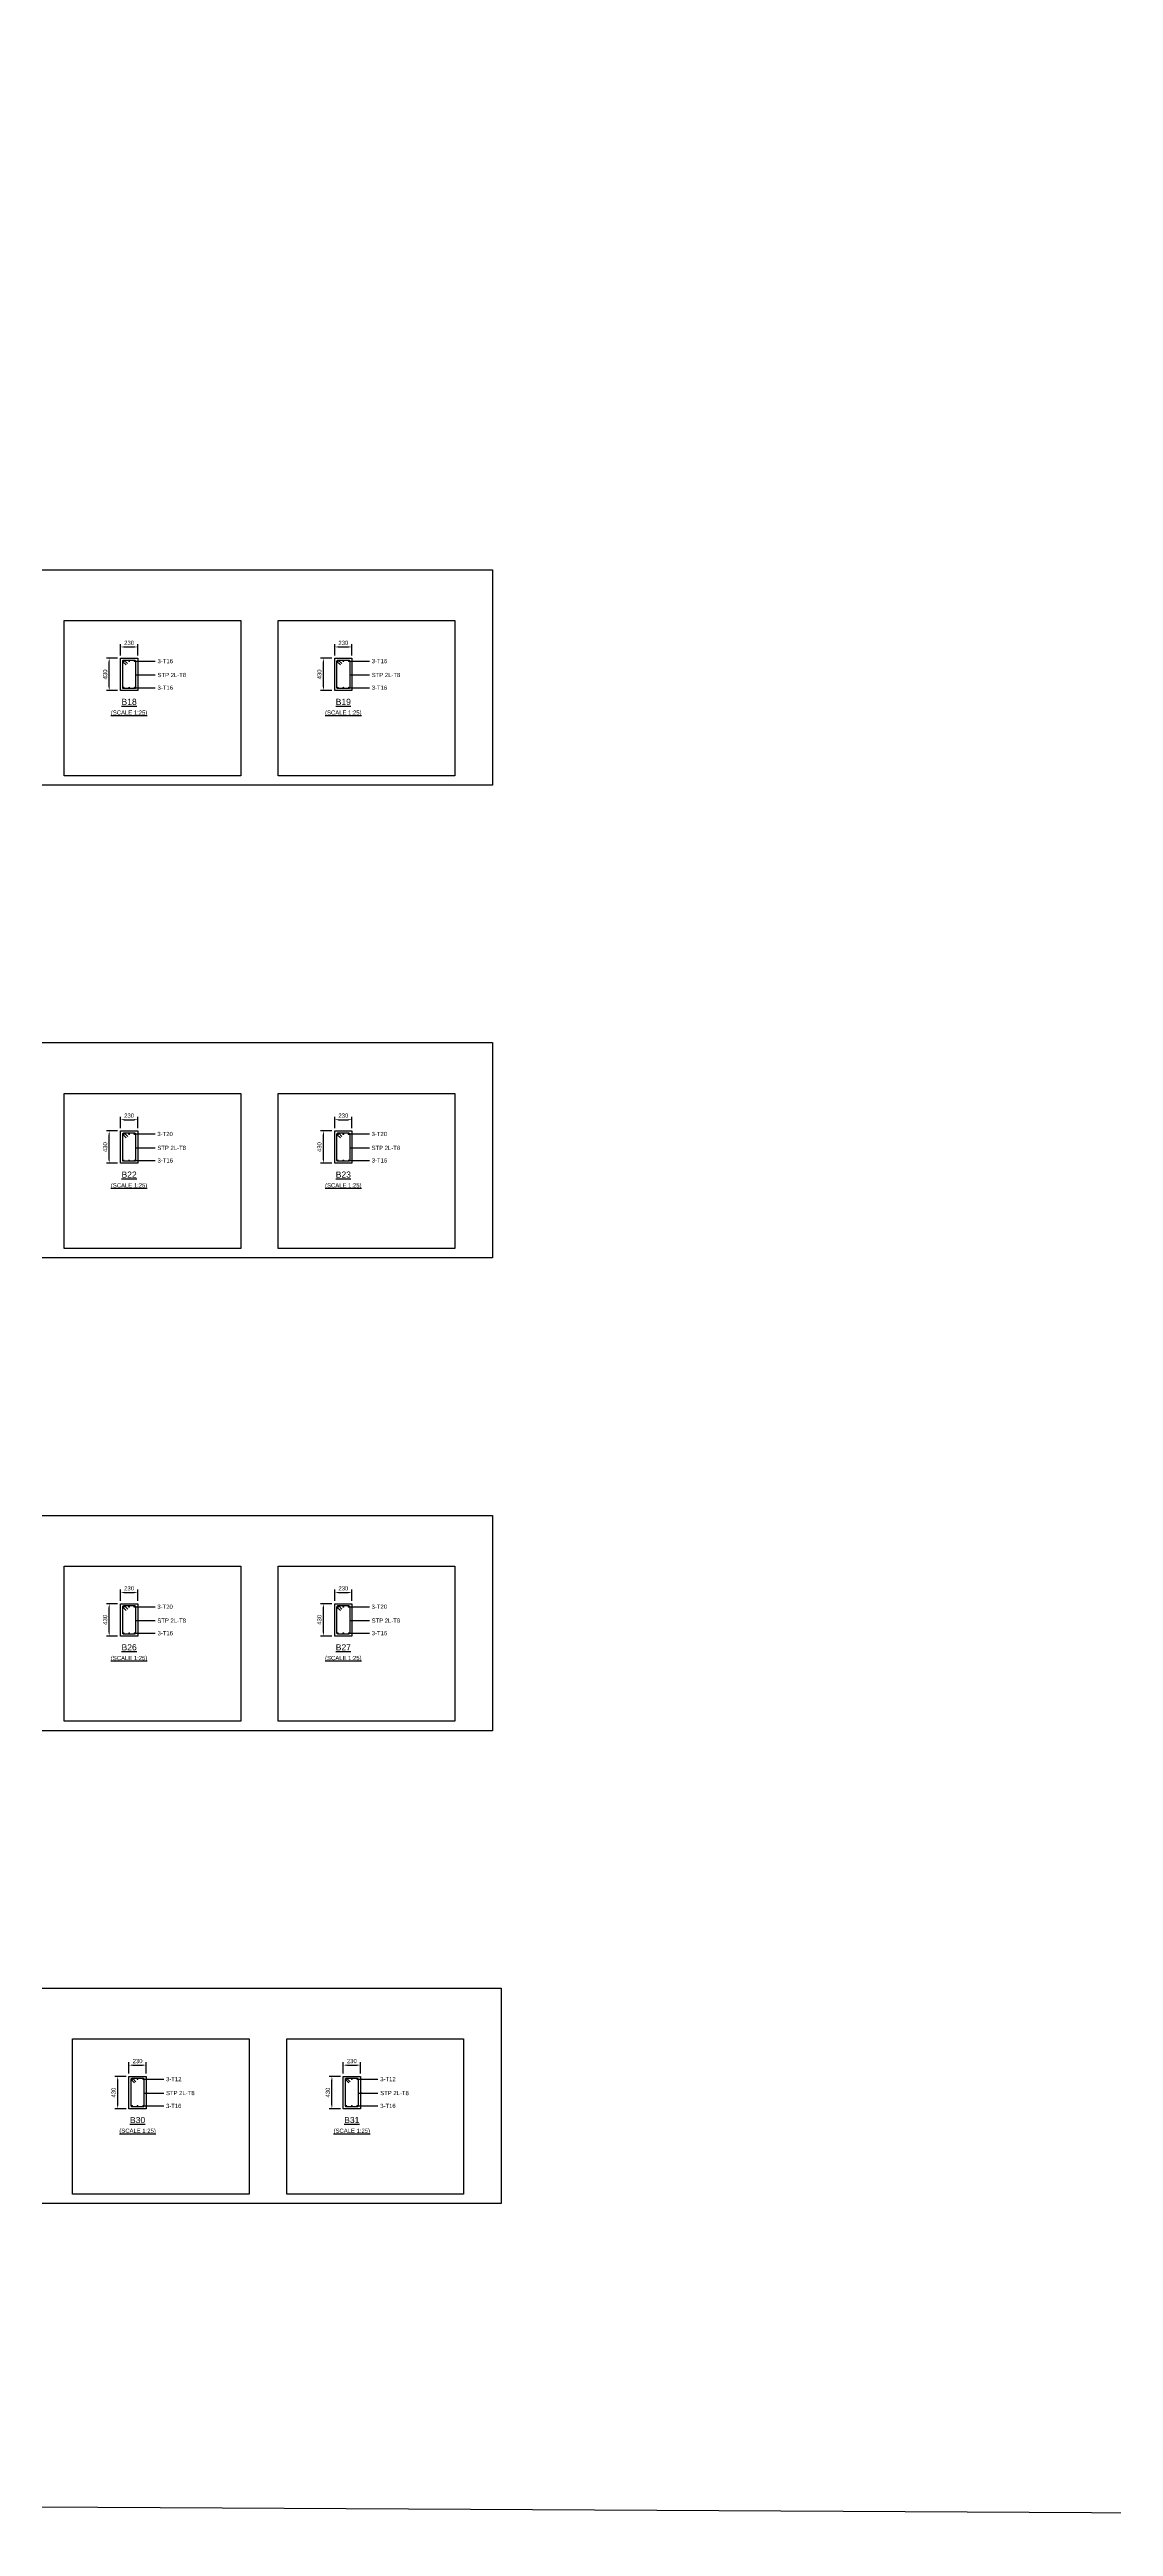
# Model space of a CAD drawing. Header units: inches. Extents: x -816171 to 9366335, y -450961 to 689132.
# Drawn here: x 3369422 to 3426041, y 139179 to 271007 of the extents above; entities that cross this region are included whole.
import ezdxf
from ezdxf.enums import TextEntityAlignment as Align

# ---------------------------------------------------------------- set-up
doc = ezdxf.new("R2010")
doc.units = ezdxf.units.IN
doc.header["$MEASUREMENT"] = 0
for name, color, linetype in [('Concrete Line', 2, 'Continuous'), ('Dimension', 31, 'Continuous'), ('Labels', 4, 'Continuous'), ('Link', 225, 'Continuous'), ('Reinforcement', 130, 'Continuous'), ('Schedule Border', 60, 'Continuous'), ('Text', 31, 'Continuous')]:
    doc.layers.add(name, color=color, linetype=linetype)
doc.styles.add('SC-SansSerif', font='SansSerif')
doc.dimstyles.new('SCBBSDimStyl', dxfattribs={"dimtxt": 225, "dimasz": 200, "dimexe": 150, "dimexo": 150, "dimgap": 100, "dimtad": 1, "dimtoh": 1, "dimdec": 0, "dimzin": 0, "dimdsep": 46, "dimtxsty": 'SC-SansSerif', "dimcen": 0.09, "dimclrd": 8, "dimclre": 8, "dimclrt": 31, "dimadec": 0, "dimazin": 0, "dimtfac": 1, "dimtdec": 0, "dimtix": 1, "dimtofl": 0, "dimtmove": 0, "dimatfit": 3, "dimfxl": 1, "dimtolj": 1, "dimtzin": 0, "dimarcsym": 0})

# ---------------------------------------------------------------- blocks, each defined once
blk = doc.blocks.new('*D1129')
at = {"layer": 'DEFPOINTS', "color": 0, "transparency": 16777216}
for p in [(3373197, 238611), (3374117, 239211), (3374117, 238611)]:
    blk.add_point(p, dxfattribs=at)
at = {"layer": 'Dimension', "color": 8, "lineweight": -2, "transparency": 16777216}
for p, q in [((3373197, 238761), (3373197, 239361)), ((3373397, 239211), (3373917, 239211)), ((3374117, 238761), (3374117, 239361))]:
    blk.add_line(p, q, dxfattribs=at)
at = {"layer": 'Dimension', "color": 8, "transparency": 16777216}
for points in [[(3373397, 239244), (3373397, 239177), (3373197, 239211)], [(3373917, 239244), (3373917, 239177), (3374117, 239211)]]:
    blk.add_solid(points, dxfattribs=at)
at = {"layer": 'Dimension', "color": 31, "transparency": 16777216, "insert": (3373657, 239427), "char_height": 225, "attachment_point": 5, "style": 'SC-SansSerif'}
blk.add_mtext('\\A1;230', dxfattribs=at)
blk = doc.blocks.new('*D1130')
at = {"layer": 'DEFPOINTS', "color": 0, "transparency": 16777216}
for p in [(3372597, 238611), (3373197, 238611), (3373197, 236891)]:
    blk.add_point(p, dxfattribs=at)
at = {"layer": 'Dimension', "color": 8, "lineweight": -2, "transparency": 16777216}
for p, q in [((3373047, 238611), (3372447, 238611)), ((3372597, 237091), (3372597, 238411)), ((3373047, 236891), (3372447, 236891))]:
    blk.add_line(p, q, dxfattribs=at)
at = {"layer": 'Dimension', "color": 8, "transparency": 16777216}
for points in [[(3372563, 238411), (3372630, 238411), (3372597, 238611)], [(3372563, 237091), (3372630, 237091), (3372597, 236891)]]:
    blk.add_solid(points, dxfattribs=at)
at = {"layer": 'Dimension', "color": 31, "transparency": 16777216, "insert": (3372381, 237751), "char_height": 225, "attachment_point": 5, "rotation": 90, "style": 'SC-SansSerif'}
blk.add_mtext('\\A1;430', dxfattribs=at)
blk = doc.blocks.new('*D1131')
at = {"layer": 'DEFPOINTS', "color": 0, "transparency": 16777216}
for p in [(3384597, 238611), (3385517, 239211), (3385517, 238611)]:
    blk.add_point(p, dxfattribs=at)
at = {"layer": 'Dimension', "color": 8, "lineweight": -2, "transparency": 16777216}
for p, q in [((3384597, 238761), (3384597, 239361)), ((3384797, 239211), (3385317, 239211)), ((3385517, 238761), (3385517, 239361))]:
    blk.add_line(p, q, dxfattribs=at)
at = {"layer": 'Dimension', "color": 8, "transparency": 16777216}
for points in [[(3384797, 239244), (3384797, 239177), (3384597, 239211)], [(3385317, 239244), (3385317, 239177), (3385517, 239211)]]:
    blk.add_solid(points, dxfattribs=at)
at = {"layer": 'Dimension', "color": 31, "transparency": 16777216, "insert": (3385057, 239427), "char_height": 225, "attachment_point": 5, "style": 'SC-SansSerif'}
blk.add_mtext('\\A1;230', dxfattribs=at)
blk = doc.blocks.new('*D1132')
at = {"layer": 'DEFPOINTS', "color": 0, "transparency": 16777216}
for p in [(3383997, 238611), (3384597, 238611), (3384597, 236891)]:
    blk.add_point(p, dxfattribs=at)
at = {"layer": 'Dimension', "color": 8, "lineweight": -2, "transparency": 16777216}
for p, q in [((3384447, 238611), (3383847, 238611)), ((3383997, 237091), (3383997, 238411)), ((3384447, 236891), (3383847, 236891))]:
    blk.add_line(p, q, dxfattribs=at)
at = {"layer": 'Dimension', "color": 8, "transparency": 16777216}
for points in [[(3383963, 238411), (3384030, 238411), (3383997, 238611)], [(3383963, 237091), (3384030, 237091), (3383997, 236891)]]:
    blk.add_solid(points, dxfattribs=at)
at = {"layer": 'Dimension', "color": 31, "transparency": 16777216, "insert": (3383781, 237751), "char_height": 225, "attachment_point": 5, "rotation": 90, "style": 'SC-SansSerif'}
blk.add_mtext('\\A1;430', dxfattribs=at)
blk = doc.blocks.new('*D1165')
at = {"layer": 'DEFPOINTS', "color": 0, "transparency": 16777216}
for p in [(3374117, 214051), (3373197, 213451), (3374117, 213451)]:
    blk.add_point(p, dxfattribs=at)
at = {"layer": 'Dimension', "color": 8, "lineweight": -2, "transparency": 16777216}
for p, q in [((3373197, 213601), (3373197, 214201)), ((3373397, 214051), (3373917, 214051)), ((3374117, 213601), (3374117, 214201))]:
    blk.add_line(p, q, dxfattribs=at)
at = {"layer": 'Dimension', "color": 8, "transparency": 16777216}
for points in [[(3373397, 214084), (3373397, 214017), (3373197, 214051)], [(3373917, 214084), (3373917, 214017), (3374117, 214051)]]:
    blk.add_solid(points, dxfattribs=at)
at = {"layer": 'Dimension', "color": 31, "transparency": 16777216, "insert": (3373657, 214267), "char_height": 225, "attachment_point": 5, "style": 'SC-SansSerif'}
blk.add_mtext('\\A1;230', dxfattribs=at)
blk = doc.blocks.new('*D1166')
at = {"layer": 'DEFPOINTS', "color": 0, "transparency": 16777216}
for p in [(3372597, 213451), (3373197, 213451), (3373197, 211731)]:
    blk.add_point(p, dxfattribs=at)
at = {"layer": 'Dimension', "color": 8, "lineweight": -2, "transparency": 16777216}
for p, q in [((3373047, 213451), (3372447, 213451)), ((3372597, 211931), (3372597, 213251)), ((3373047, 211731), (3372447, 211731))]:
    blk.add_line(p, q, dxfattribs=at)
at = {"layer": 'Dimension', "color": 8, "transparency": 16777216}
for points in [[(3372563, 213251), (3372630, 213251), (3372597, 213451)], [(3372563, 211931), (3372630, 211931), (3372597, 211731)]]:
    blk.add_solid(points, dxfattribs=at)
at = {"layer": 'Dimension', "color": 31, "transparency": 16777216, "insert": (3372381, 212591), "char_height": 225, "attachment_point": 5, "rotation": 90, "style": 'SC-SansSerif'}
blk.add_mtext('\\A1;430', dxfattribs=at)
blk = doc.blocks.new('*D1141')
at = {"layer": 'DEFPOINTS', "color": 0, "transparency": 16777216}
for p in [(3385517, 214051), (3384597, 213451), (3385517, 213451)]:
    blk.add_point(p, dxfattribs=at)
at = {"layer": 'Dimension', "color": 8, "lineweight": -2, "transparency": 16777216}
for p, q in [((3384597, 213601), (3384597, 214201)), ((3384797, 214051), (3385317, 214051)), ((3385517, 213601), (3385517, 214201))]:
    blk.add_line(p, q, dxfattribs=at)
at = {"layer": 'Dimension', "color": 8, "transparency": 16777216}
for points in [[(3384797, 214084), (3384797, 214017), (3384597, 214051)], [(3385317, 214084), (3385317, 214017), (3385517, 214051)]]:
    blk.add_solid(points, dxfattribs=at)
at = {"layer": 'Dimension', "color": 31, "transparency": 16777216, "insert": (3385057, 214267), "char_height": 225, "attachment_point": 5, "style": 'SC-SansSerif'}
blk.add_mtext('\\A1;230', dxfattribs=at)
blk = doc.blocks.new('*D1142')
at = {"layer": 'DEFPOINTS', "color": 0, "transparency": 16777216}
for p in [(3383997, 213451), (3384597, 213451), (3384597, 211731)]:
    blk.add_point(p, dxfattribs=at)
at = {"layer": 'Dimension', "color": 8, "lineweight": -2, "transparency": 16777216}
for p, q in [((3384447, 213451), (3383847, 213451)), ((3383997, 211931), (3383997, 213251)), ((3384447, 211731), (3383847, 211731))]:
    blk.add_line(p, q, dxfattribs=at)
at = {"layer": 'Dimension', "color": 8, "transparency": 16777216}
for points in [[(3383963, 213251), (3384030, 213251), (3383997, 213451)], [(3383963, 211931), (3384030, 211931), (3383997, 211731)]]:
    blk.add_solid(points, dxfattribs=at)
at = {"layer": 'Dimension', "color": 31, "transparency": 16777216, "insert": (3383781, 212591), "char_height": 225, "attachment_point": 5, "rotation": 90, "style": 'SC-SansSerif'}
blk.add_mtext('\\A1;430', dxfattribs=at)
blk = doc.blocks.new('*D1171')
at = {"layer": 'DEFPOINTS', "color": 0, "transparency": 16777216}
for p in [(3374117, 188891), (3373197, 188291), (3374117, 188291)]:
    blk.add_point(p, dxfattribs=at)
at = {"layer": 'Dimension', "color": 8, "lineweight": -2, "transparency": 16777216}
for p, q in [((3373197, 188441), (3373197, 189041)), ((3373397, 188891), (3373917, 188891)), ((3374117, 188441), (3374117, 189041))]:
    blk.add_line(p, q, dxfattribs=at)
at = {"layer": 'Dimension', "color": 8, "transparency": 16777216}
for points in [[(3373397, 188924), (3373397, 188857), (3373197, 188891)], [(3373917, 188924), (3373917, 188857), (3374117, 188891)]]:
    blk.add_solid(points, dxfattribs=at)
at = {"layer": 'Dimension', "color": 31, "transparency": 16777216, "insert": (3373657, 189107), "char_height": 225, "attachment_point": 5, "style": 'SC-SansSerif'}
blk.add_mtext('\\A1;230', dxfattribs=at)
blk = doc.blocks.new('*D1172')
at = {"layer": 'DEFPOINTS', "color": 0, "transparency": 16777216}
for p in [(3372597, 188291), (3373197, 188291), (3373197, 186571)]:
    blk.add_point(p, dxfattribs=at)
at = {"layer": 'Dimension', "color": 8, "lineweight": -2, "transparency": 16777216}
for p, q in [((3373047, 188291), (3372447, 188291)), ((3372597, 186771), (3372597, 188091)), ((3373047, 186571), (3372447, 186571))]:
    blk.add_line(p, q, dxfattribs=at)
at = {"layer": 'Dimension', "color": 8, "transparency": 16777216}
for points in [[(3372563, 188091), (3372630, 188091), (3372597, 188291)], [(3372563, 186771), (3372630, 186771), (3372597, 186571)]]:
    blk.add_solid(points, dxfattribs=at)
at = {"layer": 'Dimension', "color": 31, "transparency": 16777216, "insert": (3372381, 187431), "char_height": 225, "attachment_point": 5, "rotation": 90, "style": 'SC-SansSerif'}
blk.add_mtext('\\A1;430', dxfattribs=at)
blk = doc.blocks.new('*D1167')
at = {"layer": 'DEFPOINTS', "color": 0, "transparency": 16777216}
for p in [(3385517, 188891), (3384597, 188291), (3385517, 188291)]:
    blk.add_point(p, dxfattribs=at)
at = {"layer": 'Dimension', "color": 8, "lineweight": -2, "transparency": 16777216}
for p, q in [((3384597, 188441), (3384597, 189041)), ((3384797, 188891), (3385317, 188891)), ((3385517, 188441), (3385517, 189041))]:
    blk.add_line(p, q, dxfattribs=at)
at = {"layer": 'Dimension', "color": 8, "transparency": 16777216}
for points in [[(3384797, 188924), (3384797, 188857), (3384597, 188891)], [(3385317, 188924), (3385317, 188857), (3385517, 188891)]]:
    blk.add_solid(points, dxfattribs=at)
at = {"layer": 'Dimension', "color": 31, "transparency": 16777216, "insert": (3385057, 189107), "char_height": 225, "attachment_point": 5, "style": 'SC-SansSerif'}
blk.add_mtext('\\A1;230', dxfattribs=at)
blk = doc.blocks.new('*D1168')
at = {"layer": 'DEFPOINTS', "color": 0, "transparency": 16777216}
for p in [(3383997, 188291), (3384597, 188291), (3384597, 186571)]:
    blk.add_point(p, dxfattribs=at)
at = {"layer": 'Dimension', "color": 8, "lineweight": -2, "transparency": 16777216}
for p, q in [((3384447, 188291), (3383847, 188291)), ((3383997, 186771), (3383997, 188091)), ((3384447, 186571), (3383847, 186571))]:
    blk.add_line(p, q, dxfattribs=at)
at = {"layer": 'Dimension', "color": 8, "transparency": 16777216}
for points in [[(3383963, 188091), (3384030, 188091), (3383997, 188291)], [(3383963, 186771), (3384030, 186771), (3383997, 186571)]]:
    blk.add_solid(points, dxfattribs=at)
at = {"layer": 'Dimension', "color": 31, "transparency": 16777216, "insert": (3383781, 187431), "char_height": 225, "attachment_point": 5, "rotation": 90, "style": 'SC-SansSerif'}
blk.add_mtext('\\A1;430', dxfattribs=at)
blk = doc.blocks.new('*D1200')
at = {"layer": 'DEFPOINTS', "color": 0, "transparency": 16777216}
for p in [(3374568, 163731), (3373648, 163131), (3374568, 163131)]:
    blk.add_point(p, dxfattribs=at)
at = {"layer": 'Dimension', "color": 8, "lineweight": -2, "transparency": 16777216}
for p, q in [((3373648, 163281), (3373648, 163881)), ((3373848, 163731), (3374368, 163731)), ((3374568, 163281), (3374568, 163881))]:
    blk.add_line(p, q, dxfattribs=at)
at = {"layer": 'Dimension', "color": 8, "transparency": 16777216}
for points in [[(3373848, 163764), (3373848, 163697), (3373648, 163731)], [(3374368, 163764), (3374368, 163697), (3374568, 163731)]]:
    blk.add_solid(points, dxfattribs=at)
at = {"layer": 'Dimension', "color": 31, "transparency": 16777216, "insert": (3374108, 163947), "char_height": 225, "attachment_point": 5, "style": 'SC-SansSerif'}
blk.add_mtext('\\A1;230', dxfattribs=at)
blk = doc.blocks.new('*D1201')
at = {"layer": 'DEFPOINTS', "color": 0, "transparency": 16777216}
for p in [(3373048, 163131), (3373648, 163131), (3373648, 161411)]:
    blk.add_point(p, dxfattribs=at)
at = {"layer": 'Dimension', "color": 8, "lineweight": -2, "transparency": 16777216}
for p, q in [((3373498, 163131), (3372898, 163131)), ((3373048, 161611), (3373048, 162931)), ((3373498, 161411), (3372898, 161411))]:
    blk.add_line(p, q, dxfattribs=at)
at = {"layer": 'Dimension', "color": 8, "transparency": 16777216}
for points in [[(3373014, 162931), (3373081, 162931), (3373048, 163131)], [(3373014, 161611), (3373081, 161611), (3373048, 161411)]]:
    blk.add_solid(points, dxfattribs=at)
at = {"layer": 'Dimension', "color": 31, "transparency": 16777216, "insert": (3372832, 162271), "char_height": 225, "attachment_point": 5, "rotation": 90, "style": 'SC-SansSerif'}
blk.add_mtext('\\A1;430', dxfattribs=at)
blk = doc.blocks.new('*D1202')
at = {"layer": 'DEFPOINTS', "color": 0, "transparency": 16777216}
for p in [(3385968, 163731), (3385048, 163131), (3385968, 163131)]:
    blk.add_point(p, dxfattribs=at)
at = {"layer": 'Dimension', "color": 8, "lineweight": -2, "transparency": 16777216}
for p, q in [((3385048, 163281), (3385048, 163881)), ((3385248, 163731), (3385768, 163731)), ((3385968, 163281), (3385968, 163881))]:
    blk.add_line(p, q, dxfattribs=at)
at = {"layer": 'Dimension', "color": 8, "transparency": 16777216}
for points in [[(3385248, 163764), (3385248, 163697), (3385048, 163731)], [(3385768, 163764), (3385768, 163697), (3385968, 163731)]]:
    blk.add_solid(points, dxfattribs=at)
at = {"layer": 'Dimension', "color": 31, "transparency": 16777216, "insert": (3385508, 163947), "char_height": 225, "attachment_point": 5, "style": 'SC-SansSerif'}
blk.add_mtext('\\A1;230', dxfattribs=at)
blk = doc.blocks.new('*D1203')
at = {"layer": 'DEFPOINTS', "color": 0, "transparency": 16777216}
for p in [(3384448, 163131), (3385048, 163131), (3385048, 161411)]:
    blk.add_point(p, dxfattribs=at)
at = {"layer": 'Dimension', "color": 8, "lineweight": -2, "transparency": 16777216}
for p, q in [((3384898, 163131), (3384298, 163131)), ((3384448, 161611), (3384448, 162931)), ((3384898, 161411), (3384298, 161411))]:
    blk.add_line(p, q, dxfattribs=at)
at = {"layer": 'Dimension', "color": 8, "transparency": 16777216}
for points in [[(3384414, 162931), (3384481, 162931), (3384448, 163131)], [(3384414, 161611), (3384481, 161611), (3384448, 161411)]]:
    blk.add_solid(points, dxfattribs=at)
at = {"layer": 'Dimension', "color": 31, "transparency": 16777216, "insert": (3384232, 162271), "char_height": 225, "attachment_point": 5, "rotation": 90, "style": 'SC-SansSerif'}
blk.add_mtext('\\A1;430', dxfattribs=at)

msp = doc.modelspace()

# ---------------------------------------------------------------- linework, layer by layer
msp.add_lwpolyline([(3153892.50252, 392838.94799), (3560344.26032, 390657.34345), (3560344.26032, 139178.61934), (3153892.50252, 141360.22388)], close=True)
at = {"layer": 'Concrete Line'}
for points in [[(3373196.66807, 238610.52424), (3374116.66807, 238610.52424), (3374116.66807, 236890.52424), (3373196.66807, 236890.52424)], [(3384596.66807, 238610.52424), (3385516.66807, 238610.52424), (3385516.66807, 236890.52424), (3384596.66807, 236890.52424)], [(3373196.66807, 213450.52424), (3374116.66807, 213450.52424), (3374116.66807, 211730.52424), (3373196.66807, 211730.52424)], [(3384596.66807, 213450.52424), (3385516.66807, 213450.52424), (3385516.66807, 211730.52424), (3384596.66807, 211730.52424)], [(3373196.66807, 188290.52424), (3374116.66807, 188290.52424), (3374116.66807, 186570.52424), (3373196.66807, 186570.52424)], [(3384596.66807, 188290.52424), (3385516.66807, 188290.52424), (3385516.66807, 186570.52424), (3384596.66807, 186570.52424)], [(3373647.66807, 163130.52424), (3374567.66807, 163130.52424), (3374567.66807, 161410.52424), (3373647.66807, 161410.52424)], [(3385047.66807, 163130.52424), (3385967.66807, 163130.52424), (3385967.66807, 161410.52424), (3385047.66807, 161410.52424)]]:
    msp.add_lwpolyline(points, close=True, dxfattribs=at)
at = {"layer": 'Link'}
for points in [[(3373500.43257, 238254.87749), (3373330.72694, 238424.58311, -0.6681786379), (3373364.66807, 238506.52424), (3373948.66807, 238506.52424, -0.4142135624), (3373996.66807, 238458.52424), (3373996.66807, 237042.52424, -0.4142135624), (3373948.66807, 236994.52424), (3373364.66807, 236994.52424, -0.4142135624), (3373316.66807, 237042.52424), (3373316.66807, 238458.52424, -0.6681786379), (3373398.60919, 238492.46536), (3373568.31482, 238322.75974)], [(3384900.43257, 238254.87749), (3384730.72694, 238424.58311, -0.6681786379), (3384764.66807, 238506.52424), (3385348.66807, 238506.52424, -0.4142135624), (3385396.66807, 238458.52424), (3385396.66807, 237042.52424, -0.4142135624), (3385348.66807, 236994.52424), (3384764.66807, 236994.52424, -0.4142135624), (3384716.66807, 237042.52424), (3384716.66807, 238458.52424, -0.6681786379), (3384798.60919, 238492.46536), (3384968.31482, 238322.75974)], [(3373502.18058, 213080.85186), (3373332.95775, 213251.03891, -0.6671518188), (3373372.66807, 213346.52424), (3373940.66807, 213346.52424, -0.4142135624), (3373996.66807, 213290.52424), (3373996.66807, 211882.52424, -0.4142135624), (3373948.66807, 211834.52424), (3373364.66807, 211834.52424, -0.4142135624), (3373316.66807, 211882.52424), (3373316.66807, 213290.52424, -0.669206432), (3373412.37838, 213330.00957), (3373581.60121, 213159.82251)], [(3384902.18058, 213080.85186), (3384732.95775, 213251.03891, -0.6671518188), (3384772.66807, 213346.52424), (3385340.66807, 213346.52424, -0.4142135624), (3385396.66807, 213290.52424), (3385396.66807, 211882.52424, -0.4142135624), (3385348.66807, 211834.52424), (3384764.66807, 211834.52424, -0.4142135624), (3384716.66807, 211882.52424), (3384716.66807, 213290.52424, -0.669206432), (3384812.37838, 213330.00957), (3384981.60121, 213159.82251)], [(3373502.18058, 187920.85186), (3373332.95775, 188091.03891, -0.6671518188), (3373372.66807, 188186.52424), (3373940.66807, 188186.52424, -0.4142135624), (3373996.66807, 188130.52424), (3373996.66807, 186722.52424, -0.4142135624), (3373948.66807, 186674.52424), (3373364.66807, 186674.52424, -0.4142135624), (3373316.66807, 186722.52424), (3373316.66807, 188130.52424, -0.669206432), (3373412.37838, 188170.00957), (3373581.60121, 187999.82251)], [(3384902.18058, 187920.85186), (3384732.95775, 188091.03891, -0.6671518188), (3384772.66807, 188186.52424), (3385340.66807, 188186.52424, -0.4142135624), (3385396.66807, 188130.52424), (3385396.66807, 186722.52424, -0.4142135624), (3385348.66807, 186674.52424), (3384764.66807, 186674.52424, -0.4142135624), (3384716.66807, 186722.52424), (3384716.66807, 188130.52424, -0.669206432), (3384812.37838, 188170.00957), (3384981.60121, 187999.82251)], [(3373950.98876, 162784.38808), (3373781.164, 162953.97449, -0.6684326111), (3373813.66807, 163032.52424), (3374401.66807, 163032.52424, -0.4142135624), (3374447.66807, 162986.52424), (3374447.66807, 161562.52424, -0.4142135624), (3374399.66807, 161514.52424), (3373815.66807, 161514.52424, -0.4142135624), (3373767.66807, 161562.52424), (3373767.66807, 162986.52424, -0.6679247243), (3373846.17213, 163019.07398), (3374015.99689, 162849.48757)], [(3385350.98876, 162784.38808), (3385181.164, 162953.97449, -0.6684326111), (3385213.66807, 163032.52424), (3385801.66807, 163032.52424, -0.4142135624), (3385847.66807, 162986.52424), (3385847.66807, 161562.52424, -0.4142135624), (3385799.66807, 161514.52424), (3385215.66807, 161514.52424, -0.4142135624), (3385167.66807, 161562.52424), (3385167.66807, 162986.52424, -0.6679247243), (3385246.17213, 163019.07398), (3385415.99689, 162849.48757)]]:
    msp.add_lwpolyline(points, format="xyb", dxfattribs=at)
at = {"layer": 'Reinforcement'}
for points, const_width in [([(3373340.66807, 238458.52424, 1), (3373388.66807, 238458.52424, 1)], 48), ([(3373632.66807, 238458.52424, 1), (3373680.66807, 238458.52424, 1)], 48), ([(3373924.66807, 238458.52424, 1), (3373972.66807, 238458.52424, 1)], 48), ([(3384740.66807, 238458.52424, 1), (3384788.66807, 238458.52424, 1)], 48), ([(3385032.66807, 238458.52424, 1), (3385080.66807, 238458.52424, 1)], 48), ([(3385324.66807, 238458.52424, 1), (3385372.66807, 238458.52424, 1)], 48), ([(3373340.66807, 237042.52424, 1), (3373388.66807, 237042.52424, 1)], 48), ([(3373632.66807, 237042.52424, 1), (3373680.66807, 237042.52424, 1)], 48), ([(3373924.66807, 237042.52424, 1), (3373972.66807, 237042.52424, 1)], 48), ([(3384740.66807, 237042.52424, 1), (3384788.66807, 237042.52424, 1)], 48), ([(3385032.66807, 237042.52424, 1), (3385080.66807, 237042.52424, 1)], 48), ([(3385324.66807, 237042.52424, 1), (3385372.66807, 237042.52424, 1)], 48), ([(3373344.66807, 213290.52424, 1), (3373400.66807, 213290.52424, 1)], 56), ([(3373628.66807, 213290.52424, 1), (3373684.66807, 213290.52424, 1)], 56), ([(3373912.66807, 213290.52424, 1), (3373968.66807, 213290.52424, 1)], 56), ([(3384744.66807, 213290.52424, 1), (3384800.66807, 213290.52424, 1)], 56), ([(3385028.66807, 213290.52424, 1), (3385084.66807, 213290.52424, 1)], 56), ([(3385312.66807, 213290.52424, 1), (3385368.66807, 213290.52424, 1)], 56), ([(3373340.66807, 211882.52424, 1), (3373388.66807, 211882.52424, 1)], 48), ([(3373632.66807, 211882.52424, 1), (3373680.66807, 211882.52424, 1)], 48), ([(3373924.66807, 211882.52424, 1), (3373972.66807, 211882.52424, 1)], 48), ([(3384740.66807, 211882.52424, 1), (3384788.66807, 211882.52424, 1)], 48), ([(3385032.66807, 211882.52424, 1), (3385080.66807, 211882.52424, 1)], 48), ([(3385324.66807, 211882.52424, 1), (3385372.66807, 211882.52424, 1)], 48), ([(3373344.66807, 188130.52424, 1), (3373400.66807, 188130.52424, 1)], 56), ([(3373628.66807, 188130.52424, 1), (3373684.66807, 188130.52424, 1)], 56), ([(3373912.66807, 188130.52424, 1), (3373968.66807, 188130.52424, 1)], 56), ([(3384744.66807, 188130.52424, 1), (3384800.66807, 188130.52424, 1)], 56), ([(3385028.66807, 188130.52424, 1), (3385084.66807, 188130.52424, 1)], 56), ([(3385312.66807, 188130.52424, 1), (3385368.66807, 188130.52424, 1)], 56), ([(3373340.66807, 186722.52424, 1), (3373388.66807, 186722.52424, 1)], 48), ([(3373632.66807, 186722.52424, 1), (3373680.66807, 186722.52424, 1)], 48), ([(3373924.66807, 186722.52424, 1), (3373972.66807, 186722.52424, 1)], 48), ([(3384740.66807, 186722.52424, 1), (3384788.66807, 186722.52424, 1)], 48), ([(3385032.66807, 186722.52424, 1), (3385080.66807, 186722.52424, 1)], 48), ([(3385324.66807, 186722.52424, 1), (3385372.66807, 186722.52424, 1)], 48), ([(3373790.66807, 162986.52424, 1), (3373836.66807, 162986.52424, 1)], 46), ([(3374084.66807, 162986.52424, 1), (3374130.66807, 162986.52424, 1)], 46), ([(3374378.66807, 162986.52424, 1), (3374424.66807, 162986.52424, 1)], 46), ([(3385190.66807, 162986.52424, 1), (3385236.66807, 162986.52424, 1)], 46), ([(3385484.66807, 162986.52424, 1), (3385530.66807, 162986.52424, 1)], 46), ([(3385778.66807, 162986.52424, 1), (3385824.66807, 162986.52424, 1)], 46), ([(3373791.66807, 161562.52424, 1), (3373839.66807, 161562.52424, 1)], 48), ([(3374083.66807, 161562.52424, 1), (3374131.66807, 161562.52424, 1)], 48), ([(3374375.66807, 161562.52424, 1), (3374423.66807, 161562.52424, 1)], 48), ([(3385191.66807, 161562.52424, 1), (3385239.66807, 161562.52424, 1)], 48), ([(3385483.66807, 161562.52424, 1), (3385531.66807, 161562.52424, 1)], 48), ([(3385775.66807, 161562.52424, 1), (3385823.66807, 161562.52424, 1)], 48)]:
    msp.add_lwpolyline(points, format="xyb", close=True, dxfattribs=dict(at, const_width=const_width))
at = {"layer": 'Schedule Border'}
for points in [[(3297471.66025, 243310.52424), (3392996.66936, 243310.52424), (3392996.66936, 231850.52424), (3297471.66025, 231850.52424)], [(3370196.66936, 240610.52424), (3379596.66936, 240610.52424), (3379596.66936, 232350.52424), (3370196.66936, 232350.52424)], [(3381596.66936, 240610.52424), (3390996.66936, 240610.52424), (3390996.66936, 232350.52424), (3381596.66936, 232350.52424)], [(3297471.66025, 218150.52424), (3392996.66932, 218150.52424), (3392996.66932, 206690.52424), (3297471.66025, 206690.52424)], [(3370196.66932, 215450.52424), (3379596.66932, 215450.52424), (3379596.66932, 207190.52424), (3370196.66932, 207190.52424)], [(3381596.66932, 215450.52424), (3390996.66932, 215450.52424), (3390996.66932, 207190.52424), (3381596.66932, 207190.52424)], [(3297471.66025, 192990.52424), (3392996.66936, 192990.52424), (3392996.66936, 181530.52424), (3297471.66025, 181530.52424)], [(3370196.66936, 190290.52424), (3379596.66936, 190290.52424), (3379596.66936, 182030.52424), (3370196.66936, 182030.52424)], [(3381596.66936, 190290.52424), (3390996.66936, 190290.52424), (3390996.66936, 182030.52424), (3381596.66936, 182030.52424)], [(3297471.66025, 167830.52424), (3393447.66505, 167830.52424), (3393447.66505, 156370.52424), (3297471.66025, 156370.52424)], [(3370647.66505, 165130.52424), (3380047.66505, 165130.52424), (3380047.66505, 156870.52424), (3370647.66505, 156870.52424)], [(3382047.66505, 165130.52424), (3391447.66505, 165130.52424), (3391447.66505, 156870.52424), (3382047.66505, 156870.52424)]]:
    msp.add_lwpolyline(points, close=True, dxfattribs=at)

# ---------------------------------------------------------------- texts
at = {"layer": 'Labels', "style": 'SC-SansSerif'}
for s, p in [('%%uB18', (3373656.66807, 236290.52424)), ('%%uB19', (3385056.66807, 236290.52424)), ('%%uB22', (3373656.66807, 211130.52424)), ('%%uB23', (3385056.66807, 211130.52424)), ('%%uB26', (3373656.66807, 185970.52424)), ('%%uB27', (3385056.66807, 185970.52424)), ('%%uB30', (3374107.66807, 160810.52424)), ('%%uB31', (3385507.66807, 160810.52424))]:
    msp.add_text(s, height=325, dxfattribs=at).set_placement(p, align=Align.MIDDLE)
at = {"layer": 'Text', "style": 'SC-SansSerif'}
for s, p in [('3-T16', (3375168.66807, 238458.52424)), ('STP 2L-T8', (3375168.66807, 237718.52424)), ('3-T16', (3386568.66807, 238458.52424)), ('STP 2L-T8', (3386568.66807, 237718.52424)), ('3-T16', (3375168.66807, 237042.52424)), ('3-T16', (3386568.66807, 237042.52424)), ('3-T20', (3375160.66807, 213290.52424)), ('STP 2L-T8', (3375160.66807, 212550.52424)), ('3-T20', (3386560.66807, 213290.52424)), ('STP 2L-T8', (3386560.66807, 212550.52424)), ('3-T16', (3375168.66807, 211882.52424)), ('3-T16', (3386568.66807, 211882.52424)), ('3-T20', (3375160.66807, 188130.52424)), ('STP 2L-T8', (3375160.66807, 187390.52424)), ('3-T20', (3386560.66807, 188130.52424)), ('STP 2L-T8', (3386560.66807, 187390.52424)), ('3-T16', (3375168.66807, 186722.52424)), ('3-T16', (3386568.66807, 186722.52424)), ('3-T12', (3375621.66807, 162986.52424)), ('STP 2L-T8', (3375621.66807, 162246.52424)), ('3-T12', (3387021.66807, 162986.52424)), ('STP 2L-T8', (3387021.66807, 162246.52424)), ('3-T16', (3375619.66807, 161562.52424)), ('3-T16', (3387019.66807, 161562.52424))]:
    msp.add_text(s, height=225, dxfattribs=at).set_placement(p, align=Align.MIDDLE_LEFT)
for p in [(3373656.66807, 235690.52424), (3385056.66807, 235690.52424), (3373656.66807, 210530.52424), (3385056.66807, 210530.52424), (3373656.66807, 185370.52424), (3385056.66807, 185370.52424), (3374107.66807, 160210.52424), (3385507.66807, 160210.52424)]:
    msp.add_text('%%u(SCALE 1:25)', height=225, dxfattribs=at).set_placement(p, align=Align.MIDDLE)

# ---------------------------------------------------------------- dimensions: what is measured, and where the dimension line sits
at = {"layer": 'Dimension'}
for base, p1, p2, angle, text, picture, middle in [((3372596.66807, 238610.52424), (3373196.66805, 236890.52424), (3373196.66805, 238610.52424), 90, '430', '*D1130', (3372596.66807, 237750.52424)), ((3374116.66805, 239210.52424), (3373196.66805, 238610.52424), (3374116.66805, 238610.52424), 0, '230', '*D1129', (3373656.66807, 239210.52424)), ((3383996.66807, 238610.52424), (3384596.66805, 236890.52424), (3384596.66805, 238610.52424), 90, '430', '*D1132', (3383996.66807, 237750.52424)), ((3385516.66805, 239210.52424), (3384596.66805, 238610.52424), (3385516.66805, 238610.52424), 0, '230', '*D1131', (3385056.66807, 239210.52424)), ((3374116.66805, 214050.52424), (3373196.66805, 213450.52424), (3374116.66805, 213450.52424), 0, '230', '*D1165', (3373656.66807, 214050.52424)), ((3385516.66805, 214050.52424), (3384596.66805, 213450.52424), (3385516.66805, 213450.52424), 0, '230', '*D1141', (3385056.66807, 214050.52424)), ((3372596.66807, 213450.52424), (3373196.66805, 211730.52424), (3373196.66805, 213450.52424), 90, '430', '*D1166', (3372596.66807, 212590.52424)), ((3383996.66807, 213450.52424), (3384596.66805, 211730.52424), (3384596.66805, 213450.52424), 90, '430', '*D1142', (3383996.66807, 212590.52424)), ((3374116.66805, 188890.52424), (3373196.66805, 188290.52424), (3374116.66805, 188290.52424), 0, '230', '*D1171', (3373656.66807, 188890.52424)), ((3385516.66805, 188890.52424), (3384596.66805, 188290.52424), (3385516.66805, 188290.52424), 0, '230', '*D1167', (3385056.66807, 188890.52424)), ((3372596.66807, 188290.52424), (3373196.66805, 186570.52424), (3373196.66805, 188290.52424), 90, '430', '*D1172', (3372596.66807, 187430.52424)), ((3383996.66807, 188290.52424), (3384596.66805, 186570.52424), (3384596.66805, 188290.52424), 90, '430', '*D1168', (3383996.66807, 187430.52424)), ((3374567.66805, 163730.52424), (3373647.66805, 163130.52424), (3374567.66805, 163130.52424), 0, '230', '*D1200', (3374107.66807, 163730.52424)), ((3385967.66805, 163730.52424), (3385047.66805, 163130.52424), (3385967.66805, 163130.52424), 0, '230', '*D1202', (3385507.66807, 163730.52424)), ((3373047.66807, 163130.52424), (3373647.66805, 161410.52424), (3373647.66805, 163130.52424), 90, '430', '*D1201', (3373047.66807, 162270.52424)), ((3384447.66807, 163130.52424), (3385047.66805, 161410.52424), (3385047.66805, 163130.52424), 90, '430', '*D1203', (3384447.66807, 162270.52424))]:
    dim = msp.add_linear_dim(base=base, p1=p1, p2=p2, angle=angle, text=text, dimstyle='SCBBSDimStyl', override={"dimjust": 0}, dxfattribs=at)
    dim.commit()
    dim.dimension.update_dxf_attribs({"geometry": picture, "text_midpoint": middle, "dimtype": 161})

# ---------------------------------------------------------------- leaders
at = {"layer": 'Dimension', "color": 8}
for points in [[(3373948.66807, 238458.52424), (3374448.66807, 238458.52424), (3375048.66807, 238458.52424)], [(3373996.66807, 237718.52424), (3375048.66807, 237718.52424)], [(3385348.66807, 238458.52424), (3385848.66807, 238458.52424), (3386448.66807, 238458.52424)], [(3385396.66807, 237718.52424), (3386448.66807, 237718.52424)], [(3373948.66807, 237042.52424), (3374448.66807, 237042.52424), (3375048.66807, 237042.52424)], [(3385348.66807, 237042.52424), (3385848.66807, 237042.52424), (3386448.66807, 237042.52424)], [(3373940.66807, 213290.52424), (3374440.66807, 213290.52424), (3375040.66807, 213290.52424)], [(3373996.66807, 212550.52424), (3375040.66807, 212550.52424)], [(3385340.66807, 213290.52424), (3385840.66807, 213290.52424), (3386440.66807, 213290.52424)], [(3385396.66807, 212550.52424), (3386440.66807, 212550.52424)], [(3373948.66807, 211882.52424), (3374448.66807, 211882.52424), (3375048.66807, 211882.52424)], [(3385348.66807, 211882.52424), (3385848.66807, 211882.52424), (3386448.66807, 211882.52424)], [(3373940.66807, 188130.52424), (3374440.66807, 188130.52424), (3375040.66807, 188130.52424)], [(3373996.66807, 187390.52424), (3375040.66807, 187390.52424)], [(3385340.66807, 188130.52424), (3385840.66807, 188130.52424), (3386440.66807, 188130.52424)], [(3385396.66807, 187390.52424), (3386440.66807, 187390.52424)], [(3373948.66807, 186722.52424), (3374448.66807, 186722.52424), (3375048.66807, 186722.52424)], [(3385348.66807, 186722.52424), (3385848.66807, 186722.52424), (3386448.66807, 186722.52424)], [(3374401.66807, 162986.52424), (3374901.66807, 162986.52424), (3375501.66807, 162986.52424)], [(3374447.66807, 162246.52424), (3375501.66807, 162246.52424)], [(3385801.66807, 162986.52424), (3386301.66807, 162986.52424), (3386901.66807, 162986.52424)], [(3385847.66807, 162246.52424), (3386901.66807, 162246.52424)], [(3374399.66807, 161562.52424), (3374899.66807, 161562.52424), (3375499.66807, 161562.52424)], [(3385799.66807, 161562.52424), (3386299.66807, 161562.52424), (3386899.66807, 161562.52424)]]:
    msp.add_leader(points, dimstyle='SCBBSDimStyl', dxfattribs=at)

doc.saveas('drawing.dxf')
